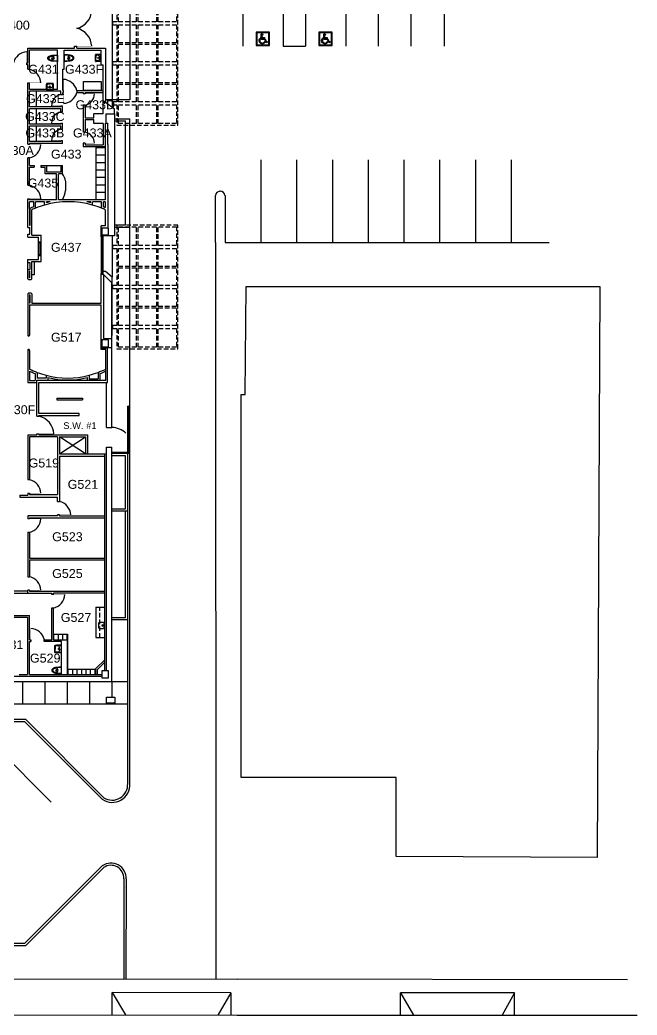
# Model space of a CAD drawing. Header units: inches. Extents: x -3386 to 4701, y -741 to 3764.
# Drawn here: x 3045 to 4701, y -741 to 1929 of the extents above; entities that cross this region are included whole.
import ezdxf
from ezdxf.enums import TextEntityAlignment as Align

# ---------------------------------------------------------------- set-up
doc = ezdxf.new("R2010")
doc.units = ezdxf.units.IN
doc.header["$LTSCALE"] = 96
doc.header["$MEASUREMENT"] = 0
doc.linetypes.add('HIDDEN2', pattern=[0.1875, 0.125, -0.0625])
doc.layers.get('0').update_dxf_attribs({"linetype": 'CONTINUOUS'})
for name, color, linetype in [('A-ANNO-ROOM', 4, 'CONTINUOUS'), ('A-COLS', 5, 'CONTINUOUS'), ('A-DOOR', 2, 'CONTINUOUS'), ('A-FLOR-CASE', 3, 'CONTINUOUS'), ('A-FLOR-CASE-UPPR', 3, 'HIDDEN2'), ('A-FLOR-PFIX', 2, 'CONTINUOUS'), ('A-GLAZ', 2, 'CONTINUOUS'), ('A-GLAZ-SILL', 1, 'CONTINUOUS'), ('A-Roof-Abov', 8, 'HIDDEN2'), ('A-SITE', 8, 'CONTINUOUS'), ('A-WALL-FULL', 6, 'CONTINUOUS')]:
    doc.layers.add(name, color=color, linetype=linetype)
doc.styles.add('A_FP1$0$Standard', font='txt')
doc.styles.add('ARIAL', font='arial.ttf')

# ---------------------------------------------------------------- blocks, each defined once
blk = doc.blocks.new('DOOR-E')
at = {"const_width": 0.001}
blk.add_lwpolyline([(1, 0), (0.293, 0.707)], dxfattribs=at)
blk.add_arc((1, 0), 1, 135, 180)
blk = doc.blocks.new('A_FP1$0$TRA_Lav2')
for p, q in [((-10.2, 0), (-10.2, -13.7)), ((-10.2, 0), (10.2, 0)), ((10.2, 0), (10.2, -13.7)), ((-9.5, -13.7), (-9.5, -4.4)), ((9.5, -13.7), (9.5, -4.4)), ((9.5, -13.7), (9.5, -4.4))]:
    blk.add_line(p, q)
for points in [[(0, -4.7, 0.096281), (-5.4, -5.7, 0.241749), (-8.3, -9.1, 0.139337), (-8.1, -15.2, 0.293749), (-6.4, -16.6, 0.028065), (0, -16.9)], [(0, -4.7, -0.096281), (5.4, -5.7, -0.241749), (8.3, -9.1, -0.139337), (8.1, -15.2, -0.293749), (6.4, -16.6, -0.028065), (0, -16.9)]]:
    blk.add_lwpolyline(points, format="xyb")
blk.add_circle((0, -8), 1.25)
for centre, radius, start, end in [((11.8, -13.7), 22.1, 180, 189.2025), ((-9, -17.1), 1, 189.2025, 267.5394), ((-3.1, -4.4), 6.41, 162.4135, 180), ((11.8, -13.7), 21.3, 180, 187.4822), ((-8.3, -16.3), 1, 187.4822, 267.7099), ((-7.3, -3), 2, 92.7884, 162.4135), ((0, 191.9), 210.1, 267.5394, 272.4606), ((0, 191.9), 209.4, 267.7099, 272.2901), ((-0.3, -147.5), 146.6, 87.0029, 92.7884), ((7.3, -3.1), 2, 17.2242, 87.0029), ((8.3, -16.3), 1, 272.2901, 352.5178), ((8.3, -16.3), 1, 272.2901, 352.5178), ((9, -17.1), 1, 272.4606, 350.7975), ((9, -17.1), 1, 272.4606, 350.7975), ((3.1, -4.4), 6.41, 0, 17.5865), ((3.1, -4.4), 6.41, 0, 17.2242), ((-11.8, -13.7), 21.3, 352.5178, 0), ((-11.8, -13.7), 21.3, 352.5178, 0), ((-11.8, -13.7), 22.1, 350.7975, 0), ((-11.8, -13.7), 22.1, 350.7975, 0)]:
    blk.add_arc(centre, radius, start, end)
blk = doc.blocks.new('A_FP1$0$corian-ss')
for p, q in [((6.625, 0), (-6.625, 0)), ((-8.625, -2), (-8.625, -11.375)), ((-6.625, -13.375), (6.625, -13.375)), ((8.625, -11.375), (8.625, -2))]:
    blk.add_line(p, q)
for radius in [1.75, 1.5]:
    blk.add_circle((0, -3.875), radius)
for centre, start, end in [((-6.625, -2), 90, 180), ((6.625, -2), 0, 90), ((-6.625, -11.375), 180, 270), ((6.625, -11.375), 270, 0)]:
    blk.add_arc(centre, 2, start, end)
blk = doc.blocks.new('A_FP1$0$TOILET')
for p, q in [((0, 8.4), (0, -8.4)), ((11.7, 0.7), (11.7, -0.8)), ((13.9, 1.3), (12.3, 1.3)), ((15, -0.2), (15, 0.2)), ((24.4, 1.2), (22, 2.9)), ((22.7, 1.7), (22.7, -1.8)), ((12.3, -1.3), (13.8, -1.3)), ((22, -2.9), (24.4, -1.3))]:
    blk.add_line(p, q)
for centre, radius, start, end in [((-0.6, -183.6), 192, 85.6595, 89.8129), ((-2.4, -199.1), 207, 85.4918, 89.3454), ((14.8, 0), 5.76, 138.8891, 221.1109), ((14.6, -0.5), 5.99, 95.8382, 134.1772), ((12.3, 0.7), 0.56, 90, 180.535), ((11.6, -14.2), 22.2, 63.1364, 84.1184), ((12.2, -13.1), 20.5, 64.9076, 85.1535), ((13.9, 0.2), 1.11, 0, 90.5857), ((14.9, -3.4), 8.85, 68.6011, 95.8382), ((10.9, -13.6), 19.8, 56.1601, 68.6011), ((15.7, -5.7), 12.2, 44.4074, 64.8903), ((16, -5), 12, 40.761, 61.8362), ((21.5, 1.7), 1.14, 0, 55.7536), ((22.8, 1.6), 2, 12.4978, 39.0597), ((23.9, 0.7), 0.757, 10.9251, 51.0236), ((12.7, 0), 12.3, 350.4841, 9.5159), ((24.1, 1.9), 1.36, 10.3332, 42.8161), ((14.6, 0), 11, 349.0024, 10.9976), ((0.5, 132.9), 140.8, 269.7854, 275.545), ((0.2, 149), 157.3, 269.9445, 275.0138), ((14.8, 0.6), 6.18, 225.8228, 258.905), ((12.3, -0.8), 0.56, 180, 270.5829), ((15, 1.8), 7.4, 258.905, 295.7005), ((13.8, -0.2), 1.13, 270, 0.5296), ((12.5, 11.5), 19.4, 274.1483, 298.3887), ((12.7, 11.2), 18.5, 274.3585, 296.0983), ((-14.9, 64.1), 76.5, 295.7005, 298.856), ((15.8, 5.5), 12, 295.153, 316.1614), ((16.4, 4.8), 11.5, 297.3045, 318.9088), ((21.6, -1.8), 1.04, 300.9018, 360), ((24.1, -0.8), 0.599, 303.3554, 354.696), ((23.4, -1.8), 1.38, 314.4952, 352.3555), ((23.7, -1.8), 1.72, 323.3983, 350.1871)]:
    blk.add_arc(centre, radius, start, end)
at = {"style": 'A_FP1$0$Standard', "flags": 8}
for tag in ['MODELNUMBER', 'MATERIAL', 'PRODUCT', 'TRADENAME']:
    blk.add_attdef(tag, (-0.1, 0), '', height=0.001, dxfattribs=at)
blk = doc.blocks.new('A_FP1$0$SINK')
for p, q in [((-9.3, 0), (-9.3, 13.7)), ((-9.3, 0), (9.3, 0)), ((-8.6, 13.7), (-8.6, 4.4)), ((8.6, 13.7), (8.6, 4.4)), ((8.6, 13.7), (8.6, 4.4)), ((9.3, 0), (9.3, 13.7))]:
    blk.add_line(p, q)
for points in [[(0, 4.7, -0.096281), (-5.4, 5.7, -0.275453), (-7.4, 9.1, -0.2208), (-7.1, 13, -0.293749), (-5.5, 14.3, -0.032863), (0, 14.7)], [(0, 4.7, 0.096281), (5.4, 5.7, 0.275453), (7.4, 9.1, 0.2208), (7.1, 13, 0.293749), (5.5, 14.3, 0.032863), (0, 14.7)]]:
    blk.add_lwpolyline(points, format="xyb")
blk.add_circle((0, 8), 1.25)
for centre, radius, start, end in [((-6.3, 13.7), 3.05, 155.095, 179.8722), ((-8, 14.8), 1, 92.4606, 170.7975), ((-7.7, 13.7), 0.875, 142.4292, 179.5084), ((-2.2, 4.4), 6.41, 180, 197.5865), ((-7.4, 14.1), 1, 92.2901, 172.5178), ((-6.4, 3), 2, 197.5865, 267.2116), ((0, -152.8), 168.8, 87.2541, 92.7459), ((0, -149.9), 165.1, 87.421, 92.579), ((-0.2, 112.7), 111.8, 266.8072, 273.4318), ((6.4, 3.1), 2, 272.9971, 342.7758), ((7.4, 14.1), 1, 7.4822, 87.7099), ((7.4, 14.1), 1, 7.4822, 87.7099), ((8, 14.8), 1, 9.2025, 87.5394), ((8, 14.8), 1, 9.2025, 87.5394), ((2.2, 4.4), 6.41, 342.4135, 0), ((2.2, 4.4), 6.41, 342.7758, 0), ((7.7, 13.7), 0.875, 0.4916, 37.5708), ((7.7, 13.7), 0.875, 0.4916, 37.5708), ((6.3, 13.7), 3.05, 0.1278, 24.905), ((6.3, 13.7), 3.05, 0.1278, 24.905)]:
    blk.add_arc(centre, radius, start, end)
blk = doc.blocks.new('A$C06C5096C')
for p, q in [((64.9, 277.1), (64.9, 327.5)), ((68.9, 277.1), (68.9, 327.5)), ((118.9, 277.1), (118.9, 327.5)), ((122.9, 277.1), (122.9, 327.5)), ((64.9, 221.2), (64.9, 268.7)), ((68.9, 221.2), (68.9, 268.7)), ((118.9, 221.2), (118.9, 268.7)), ((122.9, 221.2), (122.9, 268.7)), ((16, 221.2), (64.9, 221.2)), ((16, 217.2), (64.9, 217.2)), ((64.9, 169.7), (64.9, 217.2)), ((68.9, 221.2), (118.9, 221.2)), ((68.9, 169.7), (68.9, 217.2)), ((68.9, 217.2), (118.9, 217.2)), ((118.9, 169.7), (118.9, 217.2)), ((122.9, 221.2), (171.7, 221.2)), ((122.9, 169.7), (122.9, 217.2)), ((122.9, 217.2), (171.7, 217.2)), ((64.9, 114.2), (64.9, 161.7)), ((68.9, 114.2), (68.9, 161.7)), ((118.9, 114.2), (118.9, 161.7)), ((122.9, 114.2), (122.9, 161.7)), ((16, 114.2), (64.9, 114.2)), ((16, 110.2), (64.9, 110.2)), ((64.9, 62.7), (64.9, 110.2)), ((68.9, 114.2), (118.9, 114.2)), ((68.9, 62.7), (68.9, 110.2)), ((68.9, 110.2), (118.9, 110.2)), ((118.9, 62.7), (118.9, 110.2)), ((122.9, 114.2), (171.7, 114.2)), ((122.9, 62.7), (122.9, 110.2)), ((122.9, 110.2), (171.7, 110.2)), ((64.9, 4.3), (64.9, 54.7)), ((68.9, 4.3), (68.9, 54.7)), ((118.9, 4.3), (118.9, 54.7)), ((122.9, 4.3), (122.9, 54.7))]:
    blk.add_line(p, q)
for points in [[(12, 62.7), (0, 62.7), (0, 54.7), (12, 54.7), (12, 0), (175.7, 0), (175.7, 331.5), (12, 331.5), (12, 276.7)], [(16, 276.7), (16, 327.5), (171.7, 327.5), (171.7, 276.7)], [(12, 276.7), (0, 276.7), (0, 268.7), (12, 268.7)], [(12, 268.7), (12, 169.7)], [(171.7, 276.7), (171.7, 276.7), (16, 276.7)], [(16, 169.7), (16, 268.7)], [(16, 268.7), (171.7, 268.7)], [(171.7, 268.7), (171.7, 169.7)], [(12, 169.7), (0, 169.7), (0, 161.7), (12, 161.7)], [(12, 161.7), (12, 62.7)], [(171.7, 169.7), (171.7, 169.7), (16, 169.7)], [(16, 54.7), (171.7, 54.7), (171.7, 4), (16, 4), (16, 54.7)]]:
    blk.add_lwpolyline(points)
blk.add_lwpolyline([(171.7, 161.7), (171.7, 62.7), (16, 62.7), (16, 161.7), (171.7, 161.7), (171.7, 161.7)], close=True)

msp = doc.modelspace()

# ---------------------------------------------------------------- linework, layer by layer
at = {"layer": 'A-COLS'}
for points in [[(3264.7, 1352.5), (3282.7, 1352.5), (3282.7, 1370.5), (3264.7, 1370.5), (3264.7, 1352.5)], [(3264.7, 1052.5), (3282.7, 1052.5), (3282.7, 1070.5), (3264.7, 1070.5), (3264.7, 1052.5)], [(3264.7, 164.5), (3282.7, 164.5), (3282.7, 182.5), (3264.7, 182.5), (3264.7, 164.5)]]:
    msp.add_lwpolyline(points, dxfattribs=at)
at = {"layer": 'A-DOOR'}
for points, const_width in [([(3063.6, 1813.6), (3063.6, 1843.6)], 1), ([(3197.5, 1858.6), (3237.5, 1858.6)], 1.33), ([(3161.5, 1739.8), (3161.5, 1769.8)], 1), ([(3070.8, 1760.6), (3100.8, 1760.6)], 1), ([(3161.5, 1734.7), (3161.5, 1704.7)], 1), ([(3220.2, 1730.7), (3245.2, 1730.7)], 0.833), ([(3154.4, 1699), (3129.4, 1699)], 0.833), ([(3154.4, 1652.5), (3129.4, 1652.5)], 0.833), ([(3154.4, 1606), (3129.4, 1606)], 0.833), ([(3070.8, 1595), (3100.8, 1595)], 1), ([(3220.1, 1598.3), (3245.1, 1598.3)], 0.833), ([(3070.8, 1449.5), (3100.8, 1449.5)], 1), ([(3095.8, 818.3), (3135.8, 818.3)], 1.33), ([(3070.8, 659.8), (3100.8, 659.8)], 1), ([(3070.8, 590.5), (3100.8, 590.5)], 1), ([(3151, 601.5), (3181, 601.5)], 1), ([(3070.8, 399.5), (3100.8, 399.5)], 1), ([(3135.3, 387.5), (3165.3, 387.5)], 1), ([(3074.3, 266.5), (3074.3, 296.5)], 1)]:
    msp.add_lwpolyline(points, dxfattribs=dict(at, const_width=const_width))
for centre, radius, start, end in [((3185.6, 1957.2), 52, 283.247, 357.1418), ((3185.6, 1856), 52, 2.8582, 76.753), ((3065.5, 1804.7), 39, 92.8582, 166.753), ((3061.9, 1758.7), 39, 2.8582, 76.753), ((3159.5, 1730.8), 39, 13.247, 87.1418), ((3161.8, 1697.4), 32.5, 103.247, 177.1418), ((3159.5, 1743.6), 39, 272.8582, 346.753), ((3212.7, 1732.3), 32.5, 283.247, 357.1418), ((3161.8, 1650.9), 32.5, 103.247, 177.1418), ((3161.8, 1604.4), 32.5, 103.247, 177.1418), ((3212.7, 1596.7), 32.5, 2.8582, 76.753), ((3061.9, 1596.9), 39, 283.247, 357.1418), ((3061.9, 1447.6), 39, 2.8582, 76.753), ((3083.9, 815.7), 52, 2.8582, 76.753), ((3061.9, 657.8), 39, 2.8582, 76.753), ((3142.1, 599.6), 39, 2.8582, 76.753), ((3061.9, 592.4), 39, 283.247, 357.1418), ((3061.9, 397.6), 39, 2.8582, 76.753), ((3126.4, 389.4), 39, 283.247, 357.1418), ((3072.4, 257.6), 39, 13.247, 87.1418)]:
    msp.add_arc(centre, radius, start, end, dxfattribs=at)
at = {"layer": 'A-FLOR-CASE'}
for p, q in [((3089.4, 1696), (3089.4, 1737.6)), ((3089.4, 1649.5), (3089.4, 1691)), ((3089.4, 1603), (3089.4, 1644.5)), ((3249.8, 1446.5), (3249.8, 1589.3)), ((3249.8, 1587), (3273.8, 1587)), ((3249.8, 1567), (3273.8, 1567)), ((3249.8, 1547), (3273.8, 1547)), ((3249.8, 1527), (3273.8, 1527)), ((3167.3, 1497), (3167.3, 1471.8)), ((3249.8, 1507), (3273.8, 1507)), ((3249.8, 1487), (3273.8, 1487)), ((3249.8, 1467), (3273.8, 1467)), ((3249.8, 1447), (3273.8, 1447)), ((3082.8, 1281.2), (3082.8, 1245.2)), ((3082.8, 1245.2), (3076.8, 1245.2)), ((3249, 353.3), (3249, 272.3)), ((3249, 353.3), (3272.8, 353.3)), ((3259, 353.3), (3272.8, 353.3)), ((3136, 281.7), (3172, 281.7)), ((3136, 266.5), (3136, 281.7)), ((3148, 266.7), (3148, 281.7)), ((3160, 266.5), (3160, 281.7)), ((3249, 272.3), (3273, 272.3)), ((3259, 272.3), (3273, 272.3)), ((3172.9, 187.5), (3248.6, 187.5)), ((3174.6, 172.7), (3174.6, 187.5)), ((3186.6, 172.7), (3186.6, 187.5)), ((3198.6, 172.7), (3198.6, 187.5)), ((3210.6, 172.7), (3210.6, 187.5)), ((3222.6, 172.7), (3222.6, 187.5)), ((3234.6, 172.7), (3234.6, 187.5)), ((3246.6, 172.7), (3246.6, 187.5))]:
    msp.add_line(p, q, dxfattribs=at)
for points in [[(3263.3, 1763.8), (3263.3, 1739.8), (3215.4, 1739.8), (3215.4, 1763.8)], [(3154.4, 1521), (3117.3, 1521), (3117.3, 1539), (3154.4, 1539)], [(3171.9, 281.7), (3172.9, 281.7), (3172.9, 266.7), (3171.9, 266.7)]]:
    msp.add_lwpolyline(points, close=True, dxfattribs=at)
for centre, radius, start, end in [((3102.3, 1481.1), 66.9, 13.7717, 31.4304), ((3058.5, 1491.9), 110.6, 335.7661, 349.4943)]:
    msp.add_arc(centre, radius, start, end, dxfattribs=at)
at = {"layer": 'A-FLOR-CASE-UPPR'}
msp.add_line((3259, 272.3), (3259, 353.3), dxfattribs=at)
at = {"layer": 'A-GLAZ'}
for p, q in [((3265.1, 1347.5), (3265.1, 1248.8)), ((3095, 1333.6), (3102, 1333.6)), ((3095, 1331.6), (3095, 1333.6)), ((3095, 1331.6), (3102, 1331.6)), ((3098.4, 1331.6), (3098.4, 1299.6)), ((3098.6, 1331.6), (3098.6, 1299.6)), ((3102, 1331.6), (3102, 1333.6)), ((3095, 1299.6), (3102, 1299.6)), ((3095, 1297.6), (3095, 1299.6)), ((3095, 1297.6), (3102, 1297.6)), ((3102, 1297.6), (3102, 1299.6))]:
    msp.add_line(p, q, dxfattribs=at)
for points in [[(3262.5, 1349.5), (3267.7, 1349.5), (3267.7, 1347.5), (3262.5, 1347.5)], [(3262.5, 1248.8), (3267.7, 1248.8), (3267.7, 1246.8), (3262.5, 1246.8)]]:
    msp.add_lwpolyline(points, close=True, dxfattribs=at)
at = {"layer": 'A-GLAZ-SILL'}
for p, q in [((3262.5, 1349.5), (3262.5, 1246.8)), ((3267.7, 1349.5), (3267.7, 1246.8)), ((3095, 1299.6), (3095, 1331.6)), ((3102, 1299.6), (3102, 1331.6))]:
    msp.add_line(p, q, dxfattribs=at)
at = {"layer": 'A-SITE'}
for p, q in [((3643.1, 2074.5), (3643.1, 1858.5)), ((3751.1, 2074.5), (3751.1, 1858.5)), ((3811.1, 2074.5), (3811.1, 1858.5)), ((3919.1, 2074.5), (3919.1, 1858.5)), ((4007.1, 1858.5), (4007.1, 2074.5)), ((4095.1, 1858.5), (4095.1, 2074.5)), ((4183.1, 2074.5), (4183.1, 1858.5)), ((3340, 1955.8), (3340, 1714.6)), ((3292, 1945.5), (3292, 1694.4)), ((3751.1, 1858.5), (3811.1, 1858.5)), ((3340, 1714.6), (3274.1, 1714.6)), ((3298.5, 1664.1), (3340, 1664.1)), ((3298.5, 1658.1), (3328, 1658.1)), ((3328, 1379.6), (3328, 1658.1)), ((3340, -120.5), (3340, 1664.1)), ((3691.3, 1553.6), (3691.3, 1331.6)), ((3787.3, 1553.6), (3787.3, 1331.6)), ((3883.3, 1553.6), (3883.3, 1331.6)), ((3979.3, 1553.6), (3979.3, 1331.6)), ((4075.3, 1553.6), (4075.3, 1331.6)), ((4171.3, 1553.6), (4171.3, 1331.6)), ((4267.3, 1553.6), (4267.3, 1331.6)), ((4363.3, 1553.6), (4363.3, 1331.6)), ((3581, 1469.6), (3582.2, 1469.6)), ((3569.8, 1331.6), (3569.8, 1458.2)), ((3595.3, 1458.2), (3595.3, 1331.6)), ((3298.5, 1379.6), (3328, 1379.6)), ((3298.5, 1373.6), (3340, 1373.6)), ((3292, 1349.5), (3292, 1238.6)), ((3569.8, 1331.6), (3571, -645.3)), ((3595.3, 1331.6), (4465.3, 1331.6)), ((3274.8, 1254.5), (3268.8, 1254.5)), ((3292, 1238.6), (3274.8, 1254.5)), ((3292, 1082.8), (3292, 1238.6)), ((3334.8, 769.5), (3334.8, 893)), ((3336.3, 768), (3336.3, 893)), ((3291.5, 769.5), (3334.8, 769.5)), ((3291.5, 768), (3336.3, 768)), ((3291.5, 766.8), (3340, 766.8)), ((3291.5, 760.8), (3328, 760.8)), ((3328, 617.8), (3328, 760.8)), ((3334, -120.5), (3334, 766.8)), ((3292, 617.8), (3328, 617.8)), ((3292, 611.8), (3334, 611.8)), ((3328, 326.3), (3328, 611.8)), ((3292, 326.3), (3328, 326.3)), ((3292, 320.3), (3334, 320.3)), ((3052, 154.3), (3052, 94.3)), ((3111.5, 154.3), (3111.5, 94.3)), ((3112, 154.3), (3112, 94.3)), ((3172, 154.3), (3172, 94.3)), ((3232, 154.3), (3232, 94.3)), ((3291.5, 154.3), (3291.5, 112.3)), ((2644, 94.3), (3334.6, 94.3)), ((3291.5, 96.3), (3291.5, 94.3)), ((2725.4, 53), (3059.8, 52.9)), ((2725.4, 47), (3057.3, 46.9)), ((3129.1, -169.4), (2913.1, 46.7)), ((3266, -161.7), (3057.3, 46.9)), ((3270.2, -157.4), (3059.8, 52.9)), ((3266, -340), (3057.3, -548.7)), ((3270.2, -344.3), (3059.8, -554.7)), ((3323.7, -375.4), (3323.3, -644.1)), ((3328.5, -398.1), (3328.5, -398.1)), ((3329.7, -375.4), (3329.3, -644.1)), ((3059.8, -554.7), (1755, -556.2)), ((3057.3, -548.7), (1757.6, -550.2)), ((250.4, -639.2), (3628.2, -644.6)), ((4675.8, -645.8), (3628.2, -644.6)), ((3292.6, -740.1), (3292.7, -680.1)), ((3292.7, -680.1), (3327.9, -740.2)), ((3610.6, -680.6), (3292.7, -680.1)), ((3610.6, -680.6), (3576.1, -740.6)), ((3610.6, -680.6), (3610.6, -740.6)), ((4066.2, -680.6), (4101.4, -740.6)), ((4372.2, -680.6), (4066.2, -680.6)), ((4066.2, -740.6), (4066.2, -680.6)), ((4372.2, -680.6), (4339, -740.6)), ((4372.2, -740.6), (4372.2, -680.6)), ((1171.7, -736.7), (3628.2, -740.6)), ((3628.2, -740.6), (4701.2, -740.6))]:
    msp.add_line(p, q, dxfattribs=at)
for points in [[(3679, 1860.7), (3715, 1860.7), (3715, 1896.7), (3679, 1896.7)], [(3679, 1860.7), (3715, 1860.7), (3715, 1896.7), (3679, 1896.7)], [(3847, 1860.7), (3883, 1860.7), (3883, 1896.7), (3847, 1896.7)], [(3847, 1860.7), (3883, 1860.7), (3883, 1896.7), (3847, 1896.7)], [(3680.8, 1862.5), (3713.2, 1862.5), (3713.2, 1894.9), (3680.8, 1894.9)], [(3680.8, 1862.5), (3713.2, 1862.5), (3713.2, 1894.9), (3680.8, 1894.9)], [(3848.8, 1862.5), (3881.2, 1862.5), (3881.2, 1894.9), (3848.8, 1894.9)], [(3848.8, 1862.5), (3881.2, 1862.5), (3881.2, 1894.9), (3848.8, 1894.9)], [(3277.5, 112.3), (3299.5, 112.3), (3299.5, 96.3), (3277.5, 96.3)]]:
    msp.add_lwpolyline(points, close=True, dxfattribs=at)
for points in [[(3691.5, 1882), (3691.7, 1879.9, 1.496783), (3702.1, 1872.6), (3703.2, 1869.9, -1.375474), (3691.5, 1882)], [(3692.1, 1889.6, -2.822936), (3694.2, 1887.5), (3694.6, 1882.1), (3701, 1882.1), (3701, 1880.2), (3694.8, 1880.2), (3694.9, 1878.5), (3703.2, 1878.5), (3706.6, 1869.8), (3709.3, 1870.9), (3710, 1869.1), (3705.6, 1867.4), (3701.9, 1876.6), (3693.2, 1876.6)], [(3859.5, 1882), (3859.7, 1879.9, 1.496783), (3870.1, 1872.6), (3871.2, 1869.9, -1.375474), (3859.5, 1882)], [(3860.1, 1889.6, -2.822936), (3862.2, 1887.5), (3862.6, 1882.1), (3869, 1882.1), (3869, 1880.2), (3862.8, 1880.2), (3862.9, 1878.5), (3871.2, 1878.5), (3874.6, 1869.8), (3877.3, 1870.9), (3878, 1869.1), (3873.6, 1867.4), (3869.9, 1876.6), (3861.2, 1876.6)]]:
    msp.add_lwpolyline(points, format="xyb", close=True, dxfattribs=at)
for points in [[(4594.7, -318.2), (4054.4, -315.5), (4054.4, -103.1), (3638.5, -103.1), (3638.5, 924.2), (3649.6, 924.2), (3651.6, 1213.6), (4601.6, 1213.6), (4593.8, -318.2)], [(3336.3, 893), (3334.8, 893)], [(3291.5, 154.3), (3334, 154.3)]]:
    msp.add_lwpolyline(points, dxfattribs=at)
for centre, radius, start, end in [((3582.4, 1457), 12.7, 96.3587, 174.5955), ((3582.4, 1456.7), 12.9, 6.8561, 91.0317), ((3292.6, -122.4), 47.5, 235.8068, 3.4427), ((3292.5, -122.3), 41.6, 237.5541, 3.8187), ((3289.1, -373.5), 40.7, 357.2933, 124.6302), ((3289.1, -373.5), 34.7, 357.2933, 124.6302)]:
    msp.add_arc(centre, radius, start, end, dxfattribs=at)
at = {"layer": 'A-WALL-FULL'}
for p, q in [((3065.8, 1813.6), (3065.8, 1853.6)), ((3065.8, 1853.6), (3191.5, 1853.6)), ((3070.8, 1796.6), (3070.8, 1849)), ((3070.8, 1849), (3145.4, 1849)), ((3145.4, 1742.6), (3145.4, 1849)), ((3163.9, 1797), (3163.9, 1848.1)), ((3163.9, 1848.1), (3263, 1848.1)), ((3191.5, 1853.6), (3191.5, 1858.6)), ((3197.5, 1853.6), (3197.5, 1858.6)), ((3197.5, 1853.6), (3274.1, 1853.6)), ((3263, 1809), (3263, 1848.1)), ((3274.1, 1853.6), (3274.1, 1707.9)), ((3063.6, 1808.6), (3063.6, 1813.6)), ((3063.6, 1813.6), (3065.8, 1813.6)), ((3065.8, 1808.6), (3063.6, 1808.6)), ((3065.8, 1796.6), (3065.8, 1808.6)), ((3065.8, 1796.6), (3070.8, 1796.6)), ((3159.7, 1739.7), (3159.7, 1797)), ((3159.7, 1797), (3163.9, 1797)), ((3263, 1809), (3268.1, 1809)), ((3268.1, 1712.9), (3268.1, 1808.9)), ((3065.8, 1596), (3065.8, 1760.6)), ((3065.8, 1760.6), (3070.8, 1760.6)), ((3070.8, 1742.6), (3070.8, 1760.6)), ((3145.4, 1742.6), (3070.8, 1742.6)), ((3154.4, 1737.6), (3070.8, 1737.6)), ((3070.8, 1696), (3070.8, 1737.6)), ((3154.4, 1729), (3154.4, 1737.6)), ((3159.7, 1739.7), (3161.5, 1739.7)), ((3161.5, 1734.7), (3161.5, 1739.7)), ((3197.5, 1739.7), (3267.6, 1739.7)), ((3197.5, 1739.7), (3197.5, 1734.7)), ((3154.4, 1729), (3159.7, 1729)), ((3159.7, 1729), (3159.7, 1734.7)), ((3159.7, 1734.7), (3161.5, 1734.7)), ((3197.5, 1734.7), (3214.9, 1734.7)), ((3214.9, 1734.7), (3214.9, 1730.8)), ((3220.1, 1730.7), (3214.9, 1730.7)), ((3220.1, 1734.7), (3268.1, 1734.7)), ((3220.1, 1734.7), (3220.1, 1730.7)), ((3268.1, 1676.9), (3268.1, 1734.9)), ((3154.4, 1696), (3070.8, 1696)), ((3070.8, 1649.5), (3070.8, 1691)), ((3154.4, 1691), (3070.8, 1691)), ((3154.4, 1696), (3154.4, 1699)), ((3154.4, 1699), (3159.4, 1699)), ((3154.4, 1682.5), (3154.4, 1691)), ((3154.4, 1682.5), (3159.4, 1682.5)), ((3159.4, 1682.5), (3159.4, 1699)), ((3220.2, 1700.7), (3214.9, 1700.7)), ((3214.9, 1700.7), (3214.9, 1628.4)), ((3220.1, 1700.7), (3220.1, 1666.9)), ((3274.1, 1707.9), (3268.1, 1707.9)), ((3298.5, 1689.5), (3274.1, 1707.9)), ((3298.5, 1676.8), (3298.5, 1689.5)), ((3220.1, 1666.9), (3243.3, 1666.9)), ((3220.1, 1661.9), (3243.3, 1661.9)), ((3220.1, 1661.9), (3220.1, 1628.3)), ((3268.1, 1676.9), (3243.3, 1676.9)), ((3243.3, 1666.9), (3243.3, 1676.9)), ((3243.3, 1651.6), (3243.3, 1661.9)), ((3275.5, 1676.8), (3298.5, 1676.8)), ((3275.5, 1676.8), (3275.5, 1652.5)), ((3298.5, 1676.8), (3298.5, 1558.9)), ((3154.4, 1649.5), (3070.8, 1649.5)), ((3154.4, 1644.5), (3070.8, 1644.5)), ((3070.8, 1603), (3070.8, 1644.5)), ((3154.4, 1649.5), (3154.4, 1652.5)), ((3154.4, 1652.5), (3159.4, 1652.5)), ((3154.4, 1636), (3154.4, 1644.5)), ((3154.4, 1636), (3159.4, 1636)), ((3159.4, 1636), (3159.4, 1652.5)), ((3268.3, 1651.6), (3243.3, 1651.6)), ((3268.3, 1651.6), (3268.3, 1594.3)), ((3273.8, 1652.5), (3273.8, 1446.5)), ((3275.5, 1652.5), (3280.6, 1652.5)), ((3280.6, 1595.3), (3280.6, 1652.5)), ((3154.4, 1603), (3070.8, 1603)), ((3154.4, 1603), (3154.4, 1606)), ((3154.4, 1606), (3159.4, 1606)), ((3159.4, 1598), (3159.4, 1606)), ((3220.1, 1628.3), (3214.9, 1628.3)), ((3070.8, 1595), (3065.8, 1595)), ((3159.4, 1598), (3070.8, 1598)), ((3070.8, 1595), (3070.8, 1598)), ((3220.1, 1598.3), (3214.9, 1598.3)), ((3214.9, 1598.3), (3214.9, 1589.3)), ((3214.9, 1589.3), (3273.8, 1589.3)), ((3220.1, 1598.3), (3220.1, 1594.3)), ((3220.1, 1594.3), (3268.3, 1594.3)), ((3280.6, 1595.3), (3280.6, 1370.5)), ((3065.8, 1485.5), (3065.8, 1559)), ((3070.8, 1559), (3065.8, 1559)), ((3070.8, 1539), (3070.8, 1559)), ((3298.5, 1558.9), (3298.5, 1349.5)), ((3070.8, 1539), (3083, 1539)), ((3070.8, 1485.5), (3070.8, 1534)), ((3070.8, 1534), (3083, 1534)), ((3083, 1539), (3083, 1534)), ((3101, 1539), (3101, 1534)), ((3101, 1539), (3117.3, 1539)), ((3101, 1534), (3112.3, 1534)), ((3112.3, 1516), (3112.3, 1534)), ((3154.4, 1539), (3159.4, 1539)), ((3159.4, 1516), (3159.4, 1539)), ((3143.3, 1516), (3112.3, 1516)), ((3143.3, 1446.5), (3143.3, 1516)), ((3159.4, 1516), (3148.3, 1516)), ((3148.3, 1446.5), (3148.3, 1516)), ((3065.8, 1485.5), (3070.8, 1485.5)), ((3065.8, 1372.5), (3065.8, 1449.5)), ((3065.8, 1449.5), (3070.8, 1449.5)), ((3070.8, 1446.5), (3070.8, 1449.5)), ((3143.3, 1446.5), (3070.8, 1446.5)), ((3273.8, 1446.5), (3148.3, 1446.5)), ((3070.8, 1422.8), (3070.8, 1441.5)), ((3081.9, 1441.5), (3070.8, 1441.5)), ((3070.8, 1422.8), (3070.8, 1377.7)), ((3071.8, 1423.3), (3071.8, 1377.7)), ((3076.8, 1351.3), (3076.8, 1420.1)), ((3081.9, 1427.8), (3081.9, 1441.5)), ((3110.9, 1441.5), (3086.9, 1441.5)), ((3086.9, 1424.5), (3086.9, 1441.5)), ((3110.9, 1432.6), (3110.9, 1441.5)), ((3126.3, 1441.5), (3115.9, 1441.5)), ((3115.9, 1439.1), (3115.9, 1441.5)), ((3234.7, 1441.5), (3224.1, 1441.5)), ((3234.7, 1439.1), (3234.7, 1441.5)), ((3263.7, 1441.5), (3239.7, 1441.5)), ((3239.7, 1432.5), (3239.7, 1441.5)), ((3263.7, 1424.3), (3263.7, 1441.5)), ((3273.8, 1441.5), (3268.7, 1441.5)), ((3268.7, 1427.7), (3268.7, 1441.5)), ((3273.8, 1441.5), (3273.8, 1425.5)), ((3273.8, 1420), (3273.8, 1376.3)), ((3065.8, 1372.5), (3071.8, 1372.5)), ((3071.8, 1377.7), (3070.8, 1377.7)), ((3071.8, 1354.5), (3071.8, 1372.5)), ((3273.8, 1376.3), (3262.5, 1376.3)), ((3262.5, 1349.5), (3262.5, 1376.3)), ((3065.8, 1346.3), (3065.8, 1354.5)), ((3065.8, 1354.5), (3071.8, 1354.5)), ((3065.8, 1346.3), (3095, 1346.3)), ((3076.8, 1351.3), (3102, 1351.3)), ((3095, 1333.6), (3095, 1346.3)), ((3102, 1333.6), (3102, 1351.3)), ((3267.7, 1349.5), (3262.5, 1349.5)), ((3298.5, 1349.5), (3267.7, 1349.5)), ((3065.8, 1286.2), (3095, 1286.2)), ((3065.8, 1234.5), (3065.8, 1286.2)), ((3095, 1286.2), (3095, 1297.6)), ((3102, 1281.2), (3102, 1297.6)), ((3065.8, 1278), (3071.8, 1278)), ((3065.8, 1260), (3071.8, 1260)), ((3070.8, 1237.5), (3070.8, 1255)), ((3070.8, 1255), (3071.8, 1255)), ((3071.8, 1278), (3071.8, 1260)), ((3071.8, 1237.5), (3071.8, 1255)), ((3076.8, 1281.2), (3102, 1281.2)), ((3076.8, 1234.5), (3076.8, 1281.2)), ((3071.8, 1237.5), (3070.8, 1237.5)), ((3267.7, 1246.8), (3262.5, 1246.8)), ((3262.5, 1246.8), (3268.5, 1246.8)), ((3262.5, 1239.8), (3262.5, 1246.8)), ((3262.5, 1234.8), (3262.5, 1239.8)), ((3262.5, 1208.5), (3262.5, 1234.8)), ((3291.5, 1223.8), (3268.5, 1246.8)), ((3269.3, 1246), (3269.3, 1074.2)), ((3262.5, 1169.6), (3262.5, 1208.5)), ((3291.5, 835.7), (3291.5, 1223.8)), ((3065.8, 1194.5), (3065.8, 1083.8)), ((3070.8, 1191.5), (3070.8, 1169.6)), ((3071.8, 1191.5), (3070.8, 1191.5)), ((3071.8, 1191.5), (3071.8, 1169.6)), ((3076.8, 1194.5), (3076.8, 1169.6)), ((3071.8, 1169.6), (3070.8, 1169.6)), ((3070.8, 1164.6), (3262.5, 1164.6)), ((3070.8, 1164.6), (3070.8, 1083.8)), ((3076.8, 1169.6), (3262.5, 1169.6)), ((3262.5, 1044.8), (3262.5, 1164.6)), ((3269.3, 1074.2), (3291.5, 1074.2)), ((3065.8, 1042.3), (3065.8, 956.8)), ((3070.8, 1042.3), (3070.8, 992.4)), ((3262.5, 1049.5), (3279.5, 1049.5)), ((3275, 1044.8), (3262.5, 1044.8)), ((3275, 962.8), (3275, 1044.8)), ((3279.5, 956.8), (3279.5, 1049.5)), ((3291.5, 1049.5), (3279.5, 1049.5)), ((3070.8, 986.8), (3070.8, 961.8)), ((3070.8, 961.8), (3085.9, 961.8)), ((3085.9, 980.2), (3085.9, 961.8)), ((3089.8, 962.8), (3275, 962.8)), ((3089.8, 866.3), (3089.8, 962.8)), ((3090.9, 983.7), (3090.9, 968.2)), ((3114.9, 968.2), (3090.9, 968.2)), ((3114.9, 976), (3114.9, 968.2)), ((3119.9, 969.6), (3119.9, 962.8)), ((3225.5, 969.6), (3225.5, 962.8)), ((3230.5, 976), (3230.5, 966.4)), ((3230.5, 966.4), (3254.5, 966.4)), ((3254.5, 983.7), (3254.5, 966.4)), ((3259.5, 980.3), (3259.5, 962.8)), ((3065.8, 956.8), (3089.8, 956.8)), ((3095.8, 956.8), (3279.5, 956.8)), ((3095.8, 873.3), (3095.8, 956.8)), ((3277.5, 835.7), (3277.5, 956.8)), ((3143.8, 914.8), (3143.8, 909.8)), ((3143.8, 914.8), (3212.8, 914.8)), ((3143.8, 909.8), (3212.8, 909.8)), ((3212.8, 914.8), (3212.8, 909.8)), ((3089.8, 866.3), (3095.8, 866.3)), ((3203.8, 873.3), (3095.8, 873.3)), ((3095.8, 868.3), (3203.8, 868.3)), ((3095.8, 866.3), (3095.8, 868.3)), ((3203.8, 868.3), (3203.8, 873.3)), ((3277.5, 835.7), (3291.5, 835.7)), ((3089.8, 815.2), (3065.8, 815.2)), ((3065.8, 815.2), (3065.8, 695.8)), ((3089.8, 810.3), (3070.8, 810.3)), ((3070.8, 810.3), (3070.8, 695.8)), ((3089.8, 816.3), (3089.8, 818.3)), ((3089.8, 818.3), (3095.8, 818.3)), ((3089.8, 815.2), (3089.8, 816.3)), ((3146, 810.3), (3089.8, 810.3)), ((3095.8, 818.3), (3095.8, 816.3)), ((3095.8, 816.3), (3226.5, 816.3)), ((3146, 810.3), (3146, 759.2)), ((3151.2, 810.3), (3151.2, 765.3)), ((3151.2, 810.3), (3220.5, 810.3)), ((3151.2, 765.3), (3220.5, 810.3)), ((3220.5, 765.3), (3151.2, 810.3)), ((3220.5, 810.3), (3220.5, 765.3)), ((3226.5, 816.3), (3226.5, 765.3)), ((3277.5, 765.3), (3277.5, 782.7)), ((3277.5, 782.7), (3290.8, 782.7)), ((3290.8, 782.7), (3291.5, 782.7)), ((3291.5, 617.5), (3291.5, 782.7)), ((3146, 759.2), (3146, 656)), ((3151, 759.2), (3273, 759.2)), ((3151, 759.2), (3151, 637.5)), ((3151.2, 765.3), (3220.5, 765.3)), ((3220.5, 765.3), (3277.5, 765.3)), ((3273, 182.5), (3273, 765.3)), ((3277.5, 182.5), (3277.5, 765.3)), ((3065.8, 695.8), (3070.8, 695.8)), ((3044.8, 653.8), (3065.8, 653.8)), ((3044.8, 653.8), (3044.8, 648.8)), ((3044.8, 648.8), (3146, 648.8)), ((3065.8, 659.8), (3065.8, 653.8)), ((3065.8, 659.8), (3070.8, 659.8)), ((3070.8, 659.8), (3070.8, 656)), ((3070.8, 656), (3146, 656)), ((3146, 637.5), (3146, 648.8)), ((3146, 637.5), (3151, 637.5)), ((3291.5, 154.3), (3291.5, 617.5)), ((3065.8, 598.5), (3065.8, 590.5)), ((3146, 598.5), (3065.8, 598.5)), ((3070.8, 590.5), (3065.8, 590.5)), ((3070.8, 593.5), (3070.8, 590.5)), ((3070.8, 593.5), (3273, 593.5)), ((3151, 601.5), (3146, 601.5)), ((3146, 601.5), (3146, 598.5)), ((3151, 601.5), (3151, 598.5)), ((3151, 598.5), (3273, 598.5)), ((3065.8, 554.5), (3065.8, 435.5)), ((3065.8, 554.5), (3070.8, 554.5)), ((3070.8, 554.5), (3070.8, 485.5)), ((3070.8, 485.5), (3273, 485.5)), ((3070.8, 480.5), (3273, 480.5)), ((3070.8, 480.5), (3070.8, 435.5)), ((3065.8, 435.5), (3070.8, 435.5)), ((2667.4, 391.5), (3130.3, 391.5)), ((3070.8, 399.5), (3065.8, 399.5)), ((3070.8, 399.5), (3070.8, 396.5)), ((3070.8, 396.5), (3273, 396.5)), ((3130.3, 387.6), (3130.3, 391.5)), ((3135.3, 387.5), (3130.3, 387.5)), ((3273, 391.5), (3135.3, 391.5)), ((3135.3, 387.6), (3135.3, 391.5)), ((3130.3, 266.5), (3130.3, 351.5)), ((3130.3, 351.5), (3135.3, 351.5)), ((3135.3, 266.5), (3135.3, 351.5)), ((3005.2, 331.5), (3070.3, 331.5)), ((3005.2, 326.5), (3065.3, 326.5)), ((3065.3, 326.5), (3065.3, 172.7)), ((3070.3, 266.5), (3070.3, 331.5)), ((3070.3, 266.5), (3074.3, 266.5)), ((3070.3, 172.7), (3070.3, 261.5)), ((3070.3, 261.5), (3074.3, 261.5)), ((3074.3, 266.5), (3074.3, 261.5)), ((3074.3, 261.5), (3074.3, 266.5)), ((3110.3, 266.5), (3130.3, 266.5)), ((3110.3, 261.5), (3110.3, 266.5)), ((3110.3, 261.5), (3110.3, 266.5)), ((3156.3, 261.5), (3110.3, 261.5)), ((3135.3, 266.5), (3172.3, 266.5)), ((3156.3, 172.7), (3156.3, 261.5)), ((3172.3, 172.7), (3172.3, 266.5)), ((2986.6, 168.2), (3065.3, 168.2)), ((3042.8, 172.7), (3065.3, 172.7)), ((3065.3, 168.2), (3264.7, 168.2)), ((3070.3, 172.7), (3264.7, 172.7)), ((2644, 154.3), (3291.5, 154.3))]:
    msp.add_line(p, q, dxfattribs=at)
for points in [[(3191.5, 1858.6), (3197.5, 1858.6)], [(3065.8, 396.5), (3005.3, 396.5)], [(3065.8, 391.5), (3065.8, 399.5)], [(3172.3, 266.5), (3172.9, 266.5), (3172.9, 172.7)], [(3248.6, 172.7), (3248.6, 189.1), (3273, 212.4)], [(3253.2, 172.7), (3253.2, 186.9), (3273, 206.5)]]:
    msp.add_lwpolyline(points, dxfattribs=at)
for centre, radius, start, end in [((3175.2, 1204.8), 241.7, 112.6891, 115.3098), ((3175.2, 1204.8), 236.7, 111.8856, 114.5457), ((3175.2, 1204.8), 236.7, 105.7448, 111.8856), ((3175.2, 1204.8), 236.7, 74.1715, 105.7448), ((3175.2, 1204.8), 241.7, 101.6749, 104.1848), ((3175.2, 1204.8), 241.7, 75.7346, 78.3251), ((3175.2, 1204.8), 236.7, 68.0284, 74.1723), ((3175.2, 1204.8), 236.7, 65.3666, 68.0284), ((3175.2, 1204.8), 241.7, 65.9089, 67.2262), ((3071.3, 1241.1), 8.65, 230.3964, 309.6036), ((3071.3, 1187.9), 8.65, 50.3964, 129.6036), ((3068.3, 1083.5), 2.51, 174.2046, 5.7954), ((3068.3, 1042.6), 2.51, 354.2046, 185.7954), ((3175.2, 1204.8), 236.7, 243.8399, 249.1434), ((3166.6, 1225.8), 257.6, 289.9551, 294.8882), ((3175.2, 1204.8), 241.7, 244.4207, 248.3242), ((3175.2, 1204.8), 236.7, 249.1868, 255.2484), ((3172.7, 1185.9), 217.8, 254.6179, 285.4022), ((3172.7, 1183.8), 220.6, 256.1611, 283.8585), ((3170.2, 1204.8), 236.7, 284.7709, 290.8766), ((3165, 1233.9), 270.6, 290.4297, 293.974)]:
    msp.add_arc(centre, radius, start, end, dxfattribs=at)

# ---------------------------------------------------------------- block references
at = {"layer": 'A-DOOR', "xscale": 52.99999999999989, "yscale": 52.99999999999989, "zscale": 52.99999999999989, "rotation": 270}
msp.add_blockref('DOOR-E', (3291.5, 835.7), dxfattribs=at)
at = {"layer": 'A-FLOR-PFIX'}
ref = msp.add_blockref('A_FP1$0$TOILET', (3145.4, 1826.4), dxfattribs=dict(at, xscale=-1))
ref.add_attrib('MATERIAL', 'VITREOUS CHINA', (3145.5, 1826.4), dxfattribs={"layer": '0', "height": 0.001, "style": 'A_FP1$0$Standard'})
ref.add_attrib('PRODUCT', 'C_TOILETS', (3145.5, 1826.4), dxfattribs={"layer": '0', "height": 0.001, "style": 'A_FP1$0$Standard'})
ref.add_attrib('TRADENAME', 'KINGSTON', (3145.5, 1826.4), dxfattribs={"layer": '0', "height": 0.001, "style": 'A_FP1$0$Standard'})
ref.add_attrib('MODELNUMBER', 'K-4330', (3145.5, 1826.4), dxfattribs={"layer": '0', "height": 0.001, "style": 'A_FP1$0$Standard'})
ref = msp.add_blockref('A_FP1$0$TOILET', (3163.9, 1827), dxfattribs=at)
ref.add_attrib('MATERIAL', 'VITREOUS CHINA', (3163.8, 1827), dxfattribs={"layer": '0', "height": 0.001, "style": 'A_FP1$0$Standard'})
ref.add_attrib('PRODUCT', 'C_TOILETS', (3163.8, 1827), dxfattribs={"layer": '0', "height": 0.001, "style": 'A_FP1$0$Standard'})
ref.add_attrib('TRADENAME', 'KINGSTON', (3163.8, 1827), dxfattribs={"layer": '0', "height": 0.001, "style": 'A_FP1$0$Standard'})
ref.add_attrib('MODELNUMBER', 'K-4330', (3163.8, 1827), dxfattribs={"layer": '0', "height": 0.001, "style": 'A_FP1$0$Standard'})
at = {"layer": 'A-FLOR-PFIX', "rotation": 90}
msp.add_blockref('A_FP1$0$SINK', (3263, 1827), dxfattribs=at)
at = {"layer": 'A-FLOR-PFIX'}
msp.add_blockref('A_FP1$0$SINK', (3125.4, 1742.7), dxfattribs=at)
at = {"layer": 'A-FLOR-PFIX', "xscale": -1, "rotation": 270}
for name, p in [('A_FP1$0$corian-ss', (3270, 304.5)), ('A_FP1$0$TRA_Lav2', (3156.3, 241.5))]:
    msp.add_blockref(name, p, dxfattribs=at)
at = {"layer": 'A-FLOR-PFIX'}
ref = msp.add_blockref('A_FP1$0$TOILET', (3156.3, 184.3), dxfattribs=dict(at, rotation=180))
ref.add_attrib('MATERIAL', 'VITREOUS CHINA', (3156.4, 184.3), dxfattribs={"layer": '0', "height": 0.001, "rotation": 180, "style": 'A_FP1$0$Standard'})
ref.add_attrib('PRODUCT', 'C_TOILETS', (3156.4, 184.3), dxfattribs={"layer": '0', "height": 0.001, "rotation": 180, "style": 'A_FP1$0$Standard'})
ref.add_attrib('TRADENAME', 'KINGSTON', (3156.4, 184.3), dxfattribs={"layer": '0', "height": 0.001, "rotation": 180, "style": 'A_FP1$0$Standard'})
ref.add_attrib('MODELNUMBER', 'K-4330', (3156.4, 184.3), dxfattribs={"layer": '0', "height": 0.001, "rotation": 180, "style": 'A_FP1$0$Standard'})
at = {"layer": 'A-Roof-Abov'}
for p in [(3293.2, 1647), (3293.2, 1047)]:
    msp.add_blockref('A$C06C5096C', p, dxfattribs=at)

# ---------------------------------------------------------------- texts
at = {"layer": 'A-ANNO-ROOM', "style": 'ARIAL'}
for s, height, p in [('G400', 24, (3030.3, 1903.2)), ('G431', 24, (3108.2, 1784.8)), ('G433F', 24, (3217.1, 1784.8)), ('G433E', 24, (3113.5, 1706)), ('G433D', 24, (3247.1, 1689.6)), ('G433C', 24, (3111.8, 1658.1)), ('G433B', 24, (3111.8, 1613.9)), ('G433A', 24, (3239.3, 1613.9)), ('G430A', 24, (3029.9, 1566.9)), ('G433', 24, (3169.1, 1557.1)), ('G435', 24, (3106.7, 1479.6)), ('G437', 24, (3169.1, 1307.1)), ('G517', 24, (3169.1, 1065.9)), ('G430F', 24, (3034.9, 871.5)), ('S.W. #1', 18, (3205.9, 831.8)), ('G519', 24, (3109, 728.5)), ('G521', 24, (3214, 671.2)), ('G523', 24, (3172.3, 530.7)), ('G525', 24, (3172.3, 432.1)), ('G527', 24, (3195.5, 314.1)), ('G531', 24, (3013.2, 241.2)), ('G529', 24, (3112.7, 205.1))]:
    msp.add_text(s, height=height, dxfattribs=at).set_placement(p, align=Align.CENTER)

doc.saveas('drawing.dxf')
